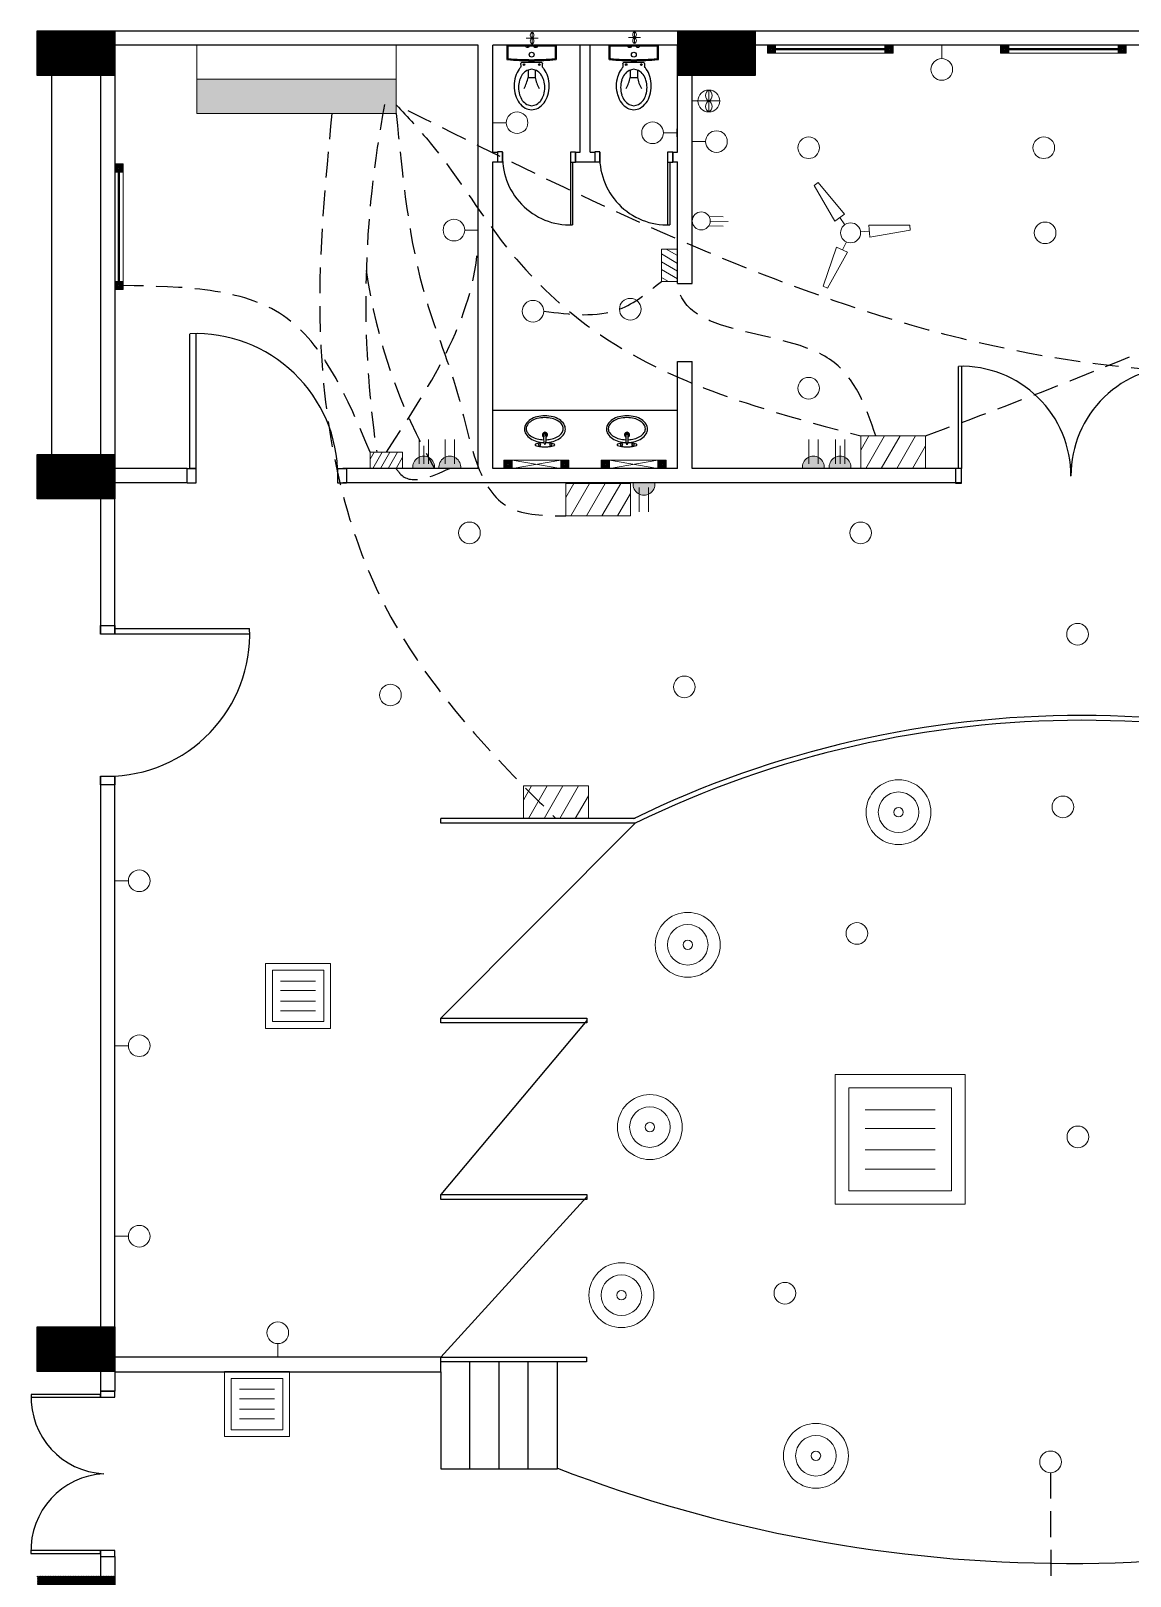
# Model space of a CAD drawing. Header units: inches. Extents: x 535 to 3103, y 2999 to 4393.
# Drawn here: x 2364.3 to 2635.5, y 4011.7 to 4392.8 of the extents above; entities that cross this region are included whole.
import ezdxf

# ---------------------------------------------------------------- set-up
doc = ezdxf.new("R2010")
doc.units = ezdxf.units.IN
doc.header["$MEASUREMENT"] = 0
doc.linetypes.add('HIDDEN', pattern=[9.525, 6.35, -3.175])
for name, color, linetype in [('ARQ-ALV', 3, 'Continuous'), ('Column', 6, 'Continuous'), ('Conduit', 11, 'Continuous'), ('Door', 130, 'Continuous'), ('Sofa Washroom', 8, 'Continuous'), ('Stage', 2, 'Continuous'), ('Stairs', 1, 'Continuous'), ('Wall', 3, 'Continuous'), ('Walls', 3, 'Continuous'), ('Washroom wall', 2, 'Continuous')]:
    doc.layers.add(name, color=color, linetype=linetype)
doc.layers.add('E. Fixture', color=6, linetype='Continuous', lineweight=20)
doc.layers.add('HATCH', color=251, linetype='Continuous', lineweight=5)
pattern_1 = [(45, (1045.01603, 21.92042), (-0.0883883476, 0.0883883476), [])]

# ---------------------------------------------------------------- blocks, each defined once
blk = doc.blocks.new('tu')
at = {"layer": 'E. Fixture'}
for p, q in [((27121.06, -3634.35), (27118.26, -3634.35)), ((27133.2, -3634.35), (27121.2, -3634.35)), ((27127.2, -3640.35), (27127.2, -3628.35))]:
    blk.add_line(p, q, dxfattribs=at)
blk.add_circle((27127.2, -3634.35), 6, dxfattribs=at)
for centre, start, end in [((27128.7, -3631.35), 116.56402, 243.43598), ((27128.7, -3637.35), 116.56402, 243.43598), ((27125.7, -3631.35), 296.56402, 63.43598), ((27125.7, -3637.35), 296.56402, 63.43598)]:
    blk.add_arc(centre, 3.35, start, end, dxfattribs=at)
blk = doc.blocks.new('14')
at = {"layer": 'E. Fixture'}
for p, q in [((26234, -3909.1), (26234, -3891.1)), ((26225, -3900.1), (26243, -3900.1))]:
    blk.add_line(p, q, dxfattribs=at)
for centre, start, end in [((26229.5, -3902.4), 26.564, 153.436), ((26229.5, -3897.9), 206.564, 333.436), ((26238.5, -3902.4), 26.564, 153.436), ((26238.5, -3897.9), 206.564, 333.436)]:
    blk.add_arc(centre, 5.03, start, end, dxfattribs=at)
blk = doc.blocks.new('oo')
at = {"layer": 'E. Fixture', "lineweight": 15}
for p, q in [((755.23, 589.1), (809.18, 589.1)), ((755.23, 589.03), (809.18, 589.03)), ((755.23, 588.97), (809.18, 588.97)), ((755.23, 588.9), (809.18, 588.9)), ((755.23, 588.77), (809.18, 588.77)), ((755.23, 588.63), (809.18, 588.63)), ((755.23, 588.57), (809.18, 588.57)), ((755.23, 588.5), (809.18, 588.5)), ((755.23, 588.43), (809.18, 588.43)), ((755.23, 588.43), (809.18, 588.43))]:
    blk.add_line(p, q, dxfattribs=at)
at = {"layer": 'E. Fixture', "color": 5, "lineweight": 15}
blk.add_lwpolyline([(751.23, 590.77), (813.18, 590.77), (813.18, 586.76), (751.23, 586.76), (751.23, 590.77)], dxfattribs=at)
at = {"layer": 'HATCH', "lineweight": 15}
for points in [[(751.23, 590.77), (755.23, 590.77), (755.23, 586.76), (751.23, 586.76)], [(751.56, 590.43), (754.89, 590.43), (754.89, 587.1), (751.56, 587.1)], [(751.89, 590.1), (754.56, 590.1), (754.56, 587.43), (751.89, 587.43)], [(752.23, 589.77), (754.23, 589.77), (754.23, 587.76), (752.23, 587.76)], [(752.56, 589.43), (753.89, 589.43), (753.89, 588.1), (752.56, 588.1)], [(752.89, 589.1), (753.56, 589.1), (753.56, 588.43), (752.89, 588.43)], [(813.18, 590.77), (809.18, 590.77), (809.18, 586.76), (813.18, 586.76)], [(812.85, 590.43), (809.51, 590.43), (809.51, 587.1), (812.85, 587.1)], [(812.52, 590.1), (809.85, 590.1), (809.85, 587.43), (812.52, 587.43)], [(812.18, 589.77), (810.18, 589.77), (810.18, 587.76), (812.18, 587.76)], [(811.85, 589.43), (810.52, 589.43), (810.52, 588.1), (811.85, 588.1)], [(811.52, 589.1), (810.85, 589.1), (810.85, 588.43), (811.52, 588.43)]]:
    blk.add_lwpolyline(points, close=True, dxfattribs=at)
blk = doc.blocks.new('S')
at = {"layer": 'E. Fixture'}
for p, q in [((27102.47, -3564.52), (27101.37, -3580.67)), ((27104.44, -3564.49), (27102.47, -3564.52)), ((27104.44, -3564.49), (27106.12, -3580.63)), ((27106.12, -3580.63), (27101.37, -3580.67)), ((27103.45, -3584.14), (27103.45, -3580.66)), ((27082.54, -3599.02), (27095.82, -3589.69)), ((27095.82, -3589.69), (27098.17, -3593.81)), ((27100.04, -3590.05), (27097.02, -3591.79)), ((27106.86, -3590.05), (27109.88, -3591.79)), ((27111.08, -3589.69), (27108.73, -3593.81)), ((27124.36, -3599.02), (27111.08, -3589.69)), ((27083.52, -3600.72), (27098.17, -3593.81)), ((27123.38, -3600.72), (27108.73, -3593.81)), ((27082.54, -3599.02), (27083.52, -3600.72)), ((27124.36, -3599.02), (27123.38, -3600.72))]:
    blk.add_line(p, q, dxfattribs=at)
blk.add_circle((27103.45, -3588.08), 3.94, dxfattribs=at)
blk = doc.blocks.new('15PLAV01')
for points in [[(-12.2, 1.77, 0.142413), (-11.37, -1.08, 0.107169), (-8.62, -3.86, 0.078677), (-4.85, -5.55, 0.066056), (0.01, -6.19, 0.066056), (4.87, -5.55, 0.078677), (8.64, -3.86, 0.107169), (11.39, -1.08, 0.142413), (12.22, 1.77, 0.142413), (11.39, 4.62, 0.107169), (8.64, 7.4, 0.078677), (4.87, 9.09, 0.058254), (0.59, 9.72, 0.058254)], [(-0.57, 9.72, 0.058254), (-4.85, 9.09, 0.078677), (-8.62, 7.4, 0.107169), (-11.37, 4.62, 0.142413), (-12.2, 1.77)], [(0.54, 9.94, 0.016127), (2.42, 10.04, 0.028693), (4.14, 10.28, 0.063192), (5.65, 10.78, 0.287816), (5.85, 11.1, 0.287816), (5.65, 11.42, 0.063192), (4.14, 11.93, 0.028693), (2.42, 12.17, 0.020666), (0.01, 12.27, 0.020666), (-2.4, 12.17, 0.028693), (-4.12, 11.93, 0.063192), (-5.63, 11.42, 0.287816), (-5.83, 11.1, 0.287816)], [(-5.83, 11.1, 0.287816), (-5.63, 10.78, 0.063192), (-4.12, 10.28, 0.028693), (-2.4, 10.04, 0.016127), (-0.52, 9.94, 0.016127)], [(-10.92, 1.51, 0.152986), (-10.2, -0.8, 0.106898), (-7.69, -3.14, 0.074008), (-4.31, -4.53, 0.060597), (0.12, -5.07, 0.060597), (4.54, -4.53, 0.074008), (7.92, -3.14, 0.106898), (10.43, -0.8, 0.152986), (11.16, 1.51, 0.152986), (10.43, 3.83, 0.106898), (7.92, 6.16, 0.074008), (4.54, 7.55, 0.05164), (0.77, 8.08, 0.05164)], [(-0.76, 8.07, 0.048749), (-4.31, 7.55, 0.074008), (-7.69, 6.16, 0.106898), (-10.2, 3.83, 0.152986), (-10.92, 1.51)]]:
    blk.add_lwpolyline(points, format="xyb")
blk.add_lwpolyline([(0.01, 10.84, 0.272053), (-0.21, 10.72, 0.070491), (-0.54, 9.86, 0.032887), (-0.7, 8.86, 0.023829), (-0.77, 7.47, 0.023829), (-0.7, 6.09, 0.032887), (-0.54, 5.09, 0.070491), (-0.21, 4.23, 0.272053), (0.01, 4.1, 0.272053), (0.23, 4.23, 0.070491), (0.56, 5.09, 0.032887), (0.72, 6.09, 0.023829), (0.79, 7.47, 0.023829), (0.72, 8.86, 0.032887), (0.56, 9.86, 0.070491), (0.23, 10.72, 0.272053)], format="xyb", close=True)
for centre in [(-3.57, 11.12), (3.25, 11.12)]:
    blk.add_circle(centre, 0.583)
for radius, start, end in [(1.51, 119.12506, 60.33404), (1.3, 123.61277, 55.736)]:
    blk.add_arc((0, 5.14), radius, start, end)
blk = doc.blocks.new('05')
at = {"layer": 'E. Fixture'}
blk.add_hatch(color=256, dxfattribs=at).paths.add_polyline_path([(27124.32, -3822.56), (27124.32, -3814.56, 1.138442)])
for p, q in [((27122.65, -3816.83), (27113.67, -3816.83)), ((27122.65, -3818.56), (27115.97, -3818.56)), ((27124.32, -3822.56), (27124.32, -3814.56)), ((27122.65, -3820.28), (27113.67, -3820.28))]:
    blk.add_line(p, q, dxfattribs=at)
blk.add_arc((27123.8, -3818.56), 4.03, 82.5917, 277.4083, dxfattribs=at)
blk = doc.blocks.new('10')
at = {"layer": 'E. Fixture'}
blk.add_hatch(color=256, dxfattribs=at).paths.add_polyline_path([(27132.13, -3831.38), (27132.13, -3823.38, 1.138442)])
for p, q in [((27132.13, -3831.38), (27132.13, -3823.38)), ((27130.46, -3825.65), (27121.48, -3825.65)), ((27130.46, -3829.1), (27121.48, -3829.1))]:
    blk.add_line(p, q, dxfattribs=at)
blk.add_arc((27131.61, -3827.38), 4.03, 82.5917, 277.4083, dxfattribs=at)
blk = doc.blocks.new('69582')
at = {"layer": 'HATCH'}
for p, q in [((1428.68, -3959.17), (1452.68, -3959.17)), ((1428.68, -3983.17), (1428.68, -3959.17)), ((1452.68, -3959.17), (1452.68, -3983.17)), ((1431.18, -3961.67), (1450.18, -3961.67)), ((1431.18, -3980.67), (1431.18, -3961.67)), ((1450.18, -3961.67), (1450.18, -3980.67)), ((1450.18, -3980.67), (1431.18, -3980.67)), ((1452.68, -3983.17), (1428.68, -3983.17))]:
    blk.add_line(p, q, dxfattribs=at)
blk = doc.blocks.new('L4')
at = {"layer": 'E. Fixture'}
for radius in [8, 8, 5, 1.17]:
    blk.add_circle((39232.56, 28184.17), radius, dxfattribs=at)
blk = doc.blocks.new('2')
at = {"layer": 'E. Fixture'}
blk.add_hatch(color=256, dxfattribs=at).paths.add_polyline_path([(27131.114, -3604.571), (27131.114, -3606.152), (27140.34, -3606.152), (27140.34, -3604.571)])
blk.add_line((27140.34, -3604.571), (27131.114, -3604.571), dxfattribs=at)
blk.add_lwpolyline([(27131.114, -3602.99), (27140.34, -3602.99), (27140.34, -3606.152), (27131.114, -3606.152), (27131.114, -3602.99)], dxfattribs=at)

msp = doc.modelspace()

# ---------------------------------------------------------------- hatches: boundary and pattern name
at = {"layer": 'Column'}
h = msp.add_hatch(dxfattribs=at)
h.set_pattern_fill('ANSI31', color=256)
h.set_pattern_definition(pattern_1)
h.paths.add_polyline_path([(2385.03, 4381.82), (2385.03, 4392.81), (2365.87, 4392.81), (2365.87, 4381.82)])
h.paths.add_polyline_path([(2385.03, 4277.36), (2385.03, 4288.35), (2365.87, 4288.35), (2365.87, 4277.36)])
h.paths.add_polyline_path([(2854.61, 4392.81), (2854.61, 4389.3), (2854.62, 4389.3), (2854.62, 4381.82), (2873.76, 4381.82), (2873.76, 4392.81)])
h.paths.add_polyline_path([(2854.74, 4288.71), (2854.74, 4277.72), (2873.89, 4277.72), (2873.89, 4288.71)])
h.paths.add_polyline_path([(2854.64, 4011.67), (2854.64, 4000.69), (2873.79, 4000.69), (2873.79, 4011.67)])
h.paths.add_polyline_path([(2854.62, 4073.15), (2854.62, 4062.16), (2873.77, 4062.16), (2873.77, 4073.15)])
h.paths.add_polyline_path([(2873.94, 3759.5), (2854.79, 3759.5), (2854.79, 3748.52), (2873.94, 3748.52)])
h.paths.add_polyline_path([(2873.76, 3558.15), (2854.62, 3558.15), (2854.62, 3550.74), (2854.6, 3547.16), (2873.76, 3547.16)])
h.paths.add_polyline_path([(2792.75, 3557.97), (2773.59, 3557.97), (2773.59, 3546.99), (2792.75, 3546.99)])
h.paths.add_polyline_path([(2694.18, 3557.97), (2675.03, 3557.97), (2675.03, 3546.99), (2694.18, 3546.99)])
h.paths.add_polyline_path([(2564.59, 3557.97), (2545.44, 3557.97), (2545.44, 3546.99), (2564.59, 3546.99)])
h.paths.add_polyline_path([(2466.2, 3547.14), (2466.2, 3550.74), (2466.25, 3558.13), (2447.09, 3558.13), (2447.09, 3547.14)])
h.paths.add_polyline_path([(2385.03, 3546.99), (2385.03, 3557.97), (2365.87, 3557.97), (2365.87, 3546.99)])
h.paths.add_polyline_path([(2365.94, 3748.52), (2385.04, 3748.52), (2385.04, 3759.5), (2365.94, 3759.5)])
h.paths.add_polyline_path([(2365.9, 4000.69), (2385.04, 4000.69), (2385.04, 4011.67), (2375.47, 4011.67), (2365.9, 4011.66)])
h.paths.add_polyline_path([(2385.03, 4062.16), (2385.03, 4073.15), (2365.88, 4073.15), (2365.88, 4062.16)])
h = msp.add_hatch(dxfattribs=at)
h.set_pattern_fill('ANSI31', color=256)
h.set_pattern_definition(pattern_1)
h.paths.add_polyline_path([(2543.01, 4392.81), (2523.86, 4392.81), (2523.86, 4381.82), (2543.01, 4381.82)])
h.paths.add_polyline_path([(2715.83, 4392.81), (2696.67, 4392.81), (2696.67, 4381.82), (2715.83, 4381.82)])
at = {"layer": 'E. Fixture', "lineweight": 5}
h = msp.add_hatch(dxfattribs=at)
h.set_pattern_fill('ANSI31', color=256, scale=13.334456, angle=105, style=0)
h.set_pattern_definition([(150, (-1195.3174, -31084.7761), (-0.8334035, -1.44349721), [])])
h.paths.add_polyline_path([(2523.83, 4331), (2523.83, 4339), (2519.83, 4339), (2519.83, 4331)])
h = msp.add_hatch(dxfattribs=at)
h.set_pattern_fill('ANSI31', color=256, scale=26.668912, angle=15, style=0)
h.set_pattern_definition([(60, (-68262.5516, 11723.188), (-2.88699442, 1.666807), [])])
h.paths.add_polyline_path([(2569, 4284.9), (2585, 4284.9), (2585, 4292.9), (2569, 4292.9)])
h = msp.add_hatch(dxfattribs=at)
h.set_pattern_fill('ANSI31', color=256, scale=13.334456, angle=15, style=0)
h.set_pattern_definition([(60, (-32967.7761, 8004.0426), (-1.44349721, 0.8334035), [])])
h.paths.add_polyline_path([(2448, 4284.9), (2456, 4284.9), (2456, 4288.9), (2448, 4288.9)])
h = msp.add_hatch(dxfattribs=at)
h.set_pattern_fill('ANSI31', color=256, scale=26.668912, angle=15, style=0)
h.set_pattern_definition([(60, (-68335.315, 11711.46), (-2.88699442, 1.666807), [])])
h.paths.add_polyline_path([(2496.24, 4273.17), (2512.24, 4273.17), (2512.24, 4281.17), (2496.24, 4281.17)])
h = msp.add_hatch(dxfattribs=at)
h.set_pattern_fill('ANSI31', color=256, scale=26.668912, angle=15, style=0)
h.set_pattern_definition([(60, (-68345.7355, 11636.857), (-2.88699442, 1.666807), [])])
h.paths.add_polyline_path([(2485.82, 4198.57), (2501.82, 4198.57), (2501.82, 4206.57), (2485.82, 4206.57)])

# ---------------------------------------------------------------- linework, layer by layer
at = {"layer": 'ARQ-ALV'}
msp.add_line((2402.83, 4281.3), (2402.83, 4284.9), dxfattribs=at)
at = {"layer": 'Column'}
for points in [[(2365.87, 4392.81), (2385.03, 4392.81), (2385.03, 4381.82), (2365.87, 4381.82)], [(2523.86, 4392.81), (2543.01, 4392.81), (2543.01, 4381.82), (2523.86, 4381.82)], [(2365.87, 4288.35), (2385.03, 4288.35), (2385.03, 4277.36), (2365.87, 4277.36)], [(2365.88, 4073.15), (2385.03, 4073.15), (2385.03, 4062.16), (2365.88, 4062.16)]]:
    msp.add_lwpolyline(points, close=True, dxfattribs=at)
at = {"layer": 'Conduit', "linetype": 'HIDDEN'}
msp.add_line((2615.83, 4037.18), (2617.05, 3493.74), dxfattribs=at)
for centre, radius, start, end in [((2704.28, 4326), 257.36, 169.095, 188.2886), ((2582, 4352.96), 136.33, 188.1175, 209.9478)]:
    msp.add_arc(centre, radius, start, end, dxfattribs=at)
for points in [[(2438.55, 4372.43), (2435.61, 4321.73), (2451.47, 4251.3), (2485.82, 4206.57), (2493.82, 4198.57)], [(2454.44, 4374.57), (2462.79, 4365.22), (2482.99, 4337.8), (2502.98, 4319.1), (2569, 4292.9)], [(2791.5, 4288.9), (2777.91, 4307.89), (2702.73, 4311.3), (2565.73, 4325.14), (2454.44, 4374.57)], [(2454.44, 4372.43), (2461.77, 4326.62), (2470.02, 4301.69), (2482.28, 4275.28), (2496.24, 4273.17)], [(2452, 4288.9), (2474.67, 4342.66), (2474.67, 4343.67), (2474.67, 4348.96)], [(2585, 4292.9), (2620.71, 4306.53), (2715.83, 4333.5), (2717.83, 4333.5)], [(2448, 4288.9), (2426.63, 4322.52), (2387.04, 4330)], [(2490.83, 4323.67), (2509.5, 4324.17), (2519.83, 4331)], [(2572.73, 4292.9), (2561.88, 4311.45), (2523.83, 4331), (2523.82, 4331.21)], [(2454.37, 4284.9), (2455.6, 4283.38), (2467.65, 4284.9)]]:
    msp.add_spline(points, degree=3, dxfattribs=at)
at = {"layer": 'Door'}
for p, q in [((2497.38, 4360.46), (2497.38, 4344.93)), ((2497.93, 4360.41), (2497.93, 4344.94)), ((2521.38, 4360.46), (2521.38, 4344.93)), ((2521.93, 4360.41), (2521.93, 4344.94)), ((2620.87, 4282.95), (2620.87, 4283.21))]:
    msp.add_line(p, q, dxfattribs=at)
for points in [[(2480.67, 4362.94), (2479.43, 4362.94), (2479.43, 4360.5), (2480.67, 4360.5)], [(2498.63, 4362.9), (2497.38, 4362.9), (2497.38, 4360.46), (2498.63, 4360.46)], [(2504.67, 4362.94), (2503.43, 4362.94), (2503.43, 4360.5), (2504.67, 4360.5)], [(2522.63, 4362.9), (2521.38, 4362.9), (2521.38, 4360.46), (2522.63, 4360.46)], [(2402.83, 4284.9), (2404.98, 4284.9), (2404.98, 4281.29), (2402.83, 4281.29)], [(2440.02, 4284.9), (2442.16, 4284.9), (2442.16, 4281.29), (2440.02, 4281.29)], [(2593.87, 4284.88), (2592.35, 4284.88), (2592.35, 4281.28), (2593.87, 4281.28)], [(2385.04, 4246.15), (2385.04, 4244.01), (2381.44, 4244.01), (2381.44, 4246.15)], [(2385.04, 4208.97), (2385.04, 4206.82), (2381.44, 4206.82), (2381.44, 4208.97)], [(2385.04, 4055.77), (2385.04, 4057.3), (2381.44, 4057.3), (2381.44, 4055.77)], [(2385.04, 4016.48), (2385.04, 4018.01), (2381.44, 4018.01), (2381.44, 4016.48)]]:
    msp.add_lwpolyline(points, close=True, dxfattribs=at)
for points in [[(2404.98, 4318.14), (2404.98, 4284.9), (2403.55, 4284.9), (2403.55, 4318.11)], [(2593.87, 4310.08), (2593.87, 4284.88), (2593.1, 4284.88), (2593.1, 4310.07)], [(2418.28, 4244.01), (2385.04, 4244.01), (2385.04, 4245.43), (2418.25, 4245.43)], [(2364.36, 4055.77), (2381.44, 4055.77), (2381.44, 4056.5), (2364.37, 4056.5)], [(2364.32, 4017.28), (2381.44, 4017.28), (2381.44, 4018.01), (2364.31, 4018.01)]]:
    msp.add_lwpolyline(points, dxfattribs=at)
for centre, radius, start, end in [((2497.38, 4361.68), 16.75, 175.9618, 271.893), ((2521.38, 4361.68), 16.75, 175.9618, 271.893), ((2404.98, 4283.1), 35.04, 0, 92.3291), ((2593.87, 4283.08), 27, 359.7257, 91.6279), ((2647.87, 4283.08), 27, 88.3842, 180), ((2383.24, 4244.01), 35.04, 270, 2.3291), ((2383.24, 4055.77), 18.88, 177.8055, 267.1235), ((2383.24, 4018.01), 18.93, 92.8693, 182.189)]:
    msp.add_arc(centre, radius, start, end, dxfattribs=at)
at = {"layer": 'E. Fixture', "lineweight": 5}
for p, q in [((2590.01, 4389.3), (2587.99, 4389.3)), ((2589, 4385.96), (2589, 4389.3)), ((2478.23, 4371.18), (2478.23, 4369.16)), ((2481.56, 4370.17), (2478.23, 4370.17)), ((2523.67, 4366.66), (2523.67, 4368.68)), ((2520.33, 4367.67), (2523.67, 4367.67)), ((2527.43, 4366.51), (2527.43, 4364.49)), ((2530.76, 4365.5), (2527.43, 4365.5)), ((2531.62, 4347.05), (2535.1, 4346.97)), ((2531.88, 4345.89), (2536.29, 4345.79)), ((2471.33, 4343.67), (2474.67, 4343.67)), ((2474.67, 4342.66), (2474.67, 4344.68)), ((2531.56, 4344.75), (2535.05, 4344.67)), ((2483, 4284.9), (2495, 4286.9)), ((2483, 4286.9), (2495, 4284.9)), ((2507, 4284.9), (2519, 4286.9)), ((2507, 4286.9), (2519, 4284.9)), ((2385.04, 4184.18), (2385.04, 4182.16)), ((2388.37, 4183.17), (2385.04, 4183.17)), ((2425.87, 4158.43), (2434.53, 4158.43)), ((2425.87, 4158.43), (2434.53, 4158.43)), ((2425.87, 4156.11), (2434.53, 4156.11)), ((2425.87, 4156.11), (2434.53, 4156.11)), ((2425.87, 4153.49), (2434.53, 4153.49)), ((2425.87, 4153.49), (2434.53, 4153.49)), ((2425.87, 4151.12), (2434.53, 4151.12)), ((2425.87, 4151.12), (2434.53, 4151.12)), ((2385.04, 4143.51), (2385.04, 4141.49)), ((2388.37, 4142.5), (2385.04, 4142.5)), ((2570.07, 4126.71), (2587.41, 4126.71)), ((2570.07, 4126.71), (2587.41, 4126.71)), ((2570.07, 4122.06), (2587.41, 4122.06)), ((2570.07, 4122.06), (2587.41, 4122.06)), ((2570.07, 4116.83), (2587.41, 4116.83)), ((2570.07, 4116.83), (2587.41, 4116.83)), ((2570.07, 4112.08), (2587.41, 4112.08)), ((2570.07, 4112.08), (2587.41, 4112.08)), ((2385.04, 4096.51), (2385.04, 4094.49)), ((2388.37, 4095.5), (2385.04, 4095.5)), ((2425.22, 4069.03), (2425.22, 4065.7)), ((2424.21, 4065.7), (2426.23, 4065.7)), ((2415.75, 4057.75), (2424.42, 4057.75)), ((2415.75, 4057.75), (2424.42, 4057.75)), ((2415.75, 4055.43), (2424.42, 4055.43)), ((2415.75, 4055.43), (2424.42, 4055.43)), ((2415.75, 4052.81), (2424.42, 4052.81)), ((2415.75, 4052.81), (2424.42, 4052.81)), ((2415.75, 4050.44), (2424.42, 4050.44)), ((2415.75, 4050.44), (2424.42, 4050.44))]:
    msp.add_line(p, q, dxfattribs=at)
for points in [[(2519.83, 4331), (2519.83, 4339), (2523.83, 4339), (2523.83, 4331)], [(2569, 4292.9), (2585, 4292.9), (2585, 4284.9), (2569, 4284.9)], [(2448, 4288.9), (2456, 4288.9), (2456, 4284.9), (2448, 4284.9)], [(2496.24, 4281.17), (2512.24, 4281.17), (2512.24, 4273.17), (2496.24, 4273.17)], [(2485.82, 4206.57), (2501.82, 4206.57), (2501.82, 4198.57), (2485.82, 4198.57)]]:
    msp.add_lwpolyline(points, close=True, dxfattribs=at)
at = {"layer": 'E. Fixture', "color": 252, "lineweight": 5}
for points in [[(2481, 4286.9), (2483, 4286.9), (2483, 4284.9), (2481, 4284.9)], [(2481.17, 4286.73), (2482.83, 4286.73), (2482.83, 4285.06), (2481.17, 4285.06)], [(2481.33, 4286.56), (2482.67, 4286.56), (2482.67, 4285.23), (2481.33, 4285.23)], [(2481.5, 4286.4), (2482.5, 4286.4), (2482.5, 4285.4), (2481.5, 4285.4)], [(2481.67, 4286.23), (2482.33, 4286.23), (2482.33, 4285.56), (2481.67, 4285.56)], [(2481.83, 4286.06), (2482.17, 4286.06), (2482.17, 4285.73), (2481.83, 4285.73)], [(2497, 4286.9), (2495, 4286.9), (2495, 4284.9), (2497, 4284.9)], [(2496.83, 4286.73), (2495.17, 4286.73), (2495.17, 4285.06), (2496.83, 4285.06)], [(2496.67, 4286.56), (2495.33, 4286.56), (2495.33, 4285.23), (2496.67, 4285.23)], [(2496.5, 4286.4), (2495.5, 4286.4), (2495.5, 4285.4), (2496.5, 4285.4)], [(2496.33, 4286.23), (2495.67, 4286.23), (2495.67, 4285.56), (2496.33, 4285.56)], [(2496.17, 4286.06), (2495.83, 4286.06), (2495.83, 4285.73), (2496.17, 4285.73)], [(2505, 4286.9), (2507, 4286.9), (2507, 4284.9), (2505, 4284.9)], [(2505.17, 4286.73), (2506.83, 4286.73), (2506.83, 4285.06), (2505.17, 4285.06)], [(2505.33, 4286.56), (2506.67, 4286.56), (2506.67, 4285.23), (2505.33, 4285.23)], [(2505.5, 4286.4), (2506.5, 4286.4), (2506.5, 4285.4), (2505.5, 4285.4)], [(2505.67, 4286.23), (2506.33, 4286.23), (2506.33, 4285.56), (2505.67, 4285.56)], [(2505.83, 4286.06), (2506.17, 4286.06), (2506.17, 4285.73), (2505.83, 4285.73)], [(2521, 4286.9), (2519, 4286.9), (2519, 4284.9), (2521, 4284.9)], [(2520.83, 4286.73), (2519.17, 4286.73), (2519.17, 4285.06), (2520.83, 4285.06)], [(2520.67, 4286.56), (2519.33, 4286.56), (2519.33, 4285.23), (2520.67, 4285.23)], [(2520.5, 4286.4), (2519.5, 4286.4), (2519.5, 4285.4), (2520.5, 4285.4)], [(2520.33, 4286.23), (2519.67, 4286.23), (2519.67, 4285.56), (2520.33, 4285.56)], [(2520.17, 4286.06), (2519.83, 4286.06), (2519.83, 4285.73), (2520.17, 4285.73)]]:
    msp.add_lwpolyline(points, close=True, dxfattribs=at)
for points in [[(2481, 4286.9), (2497, 4286.9), (2497, 4284.9), (2481, 4284.9), (2481, 4286.9)], [(2505, 4286.9), (2521, 4286.9), (2521, 4284.9), (2505, 4284.9), (2505, 4286.9)]]:
    msp.add_lwpolyline(points, dxfattribs=at)
at = {"layer": 'E. Fixture', "lineweight": 5}
for centre, radius in [((2589, 4383.3), 2.67), ((2484.23, 4370.17), 2.67), ((2517.67, 4367.67), 2.67), ((2533.43, 4365.5), 2.67), ((2556.17, 4364), 2.67), ((2614.17, 4364), 2.67), ((2468.67, 4343.67), 2.67), ((2529.66, 4345.95), 2.23), ((2614.5, 4343), 2.67), ((2488.17, 4323.67), 2.67), ((2512.17, 4324.17), 2.67), ((2556.17, 4304.67), 2.67), ((2472.5, 4269), 2.67), ((2569, 4269), 2.67), ((2622.5, 4244), 2.67), ((2453, 4229), 2.67), ((2525.5, 4231), 2.67), ((2618.89, 4201.4), 2.67), ((2391.04, 4183.17), 2.67), ((2568.07, 4170.19), 2.67), ((2391.04, 4142.5), 2.67), ((2622.57, 4120.02), 2.67), ((2391.04, 4095.5), 2.67), ((2550.31, 4081.46), 2.67), ((2425.22, 4071.7), 2.67), ((2615.83, 4039.85), 2.67)]:
    msp.add_circle(centre, radius, dxfattribs=at)
at = {"layer": 'Sofa Washroom'}
for p, q in [((2481.71, 4389.3), (2481.71, 4385.91)), ((2486.55, 4389.3), (2481.71, 4389.3)), ((2481.96, 4389.04), (2481.96, 4386.09)), ((2486.4, 4389.04), (2481.96, 4389.04)), ((2482.31, 4389.3), (2482.31, 4389.04)), ((2482.79, 4389.3), (2482.79, 4389.04)), ((2485.19, 4389.3), (2485.19, 4389.04)), ((2485.67, 4389.3), (2485.67, 4389.04)), ((2486.6, 4388.7), (2486.4, 4389.04)), ((2486.76, 4388.95), (2486.55, 4389.3)), ((2487.04, 4388.7), (2486.6, 4388.7)), ((2486.89, 4388.95), (2486.76, 4388.95)), ((2487.1, 4389.3), (2486.89, 4388.95)), ((2487.25, 4389.04), (2487.04, 4388.7)), ((2488.56, 4389.3), (2487.1, 4389.3)), ((2488.41, 4389.04), (2487.25, 4389.04)), ((2488.61, 4388.7), (2488.41, 4389.04)), ((2488.77, 4388.95), (2488.56, 4389.3)), ((2489.05, 4388.7), (2488.61, 4388.7)), ((2488.89, 4388.95), (2488.77, 4388.95)), ((2489.1, 4389.3), (2488.89, 4388.95)), ((2489.26, 4389.04), (2489.05, 4388.7)), ((2493.95, 4389.3), (2489.1, 4389.3)), ((2493.69, 4389.04), (2489.26, 4389.04)), ((2489.99, 4389.3), (2489.99, 4389.04)), ((2490.47, 4389.3), (2490.47, 4389.04)), ((2492.87, 4389.3), (2492.87, 4389.04)), ((2493.35, 4389.3), (2493.35, 4389.04)), ((2493.69, 4386.09), (2493.69, 4389.04)), ((2493.95, 4385.91), (2493.95, 4389.3)), ((2506.91, 4389.3), (2506.91, 4385.91)), ((2511.75, 4389.3), (2506.91, 4389.3)), ((2507.16, 4389.04), (2507.16, 4386.09)), ((2511.6, 4389.04), (2507.16, 4389.04)), ((2507.51, 4389.3), (2507.51, 4389.04)), ((2507.99, 4389.3), (2507.99, 4389.04)), ((2510.39, 4389.3), (2510.39, 4389.04)), ((2510.87, 4389.3), (2510.87, 4389.04)), ((2511.8, 4388.7), (2511.6, 4389.04)), ((2511.96, 4388.95), (2511.75, 4389.3)), ((2512.24, 4388.7), (2511.8, 4388.7)), ((2512.09, 4388.95), (2511.96, 4388.95)), ((2512.3, 4389.3), (2512.09, 4388.95)), ((2512.45, 4389.04), (2512.24, 4388.7)), ((2513.76, 4389.3), (2512.3, 4389.3)), ((2513.61, 4389.04), (2512.45, 4389.04)), ((2513.81, 4388.7), (2513.61, 4389.04)), ((2513.97, 4388.95), (2513.76, 4389.3)), ((2514.25, 4388.7), (2513.81, 4388.7)), ((2514.09, 4388.95), (2513.97, 4388.95)), ((2514.3, 4389.3), (2514.09, 4388.95)), ((2514.46, 4389.04), (2514.25, 4388.7)), ((2519.15, 4389.3), (2514.3, 4389.3)), ((2518.89, 4389.04), (2514.46, 4389.04)), ((2515.19, 4389.3), (2515.19, 4389.04)), ((2515.67, 4389.3), (2515.67, 4389.04)), ((2518.07, 4389.3), (2518.07, 4389.04)), ((2518.55, 4389.3), (2518.55, 4389.04)), ((2518.89, 4386.09), (2518.89, 4389.04)), ((2519.15, 4385.91), (2519.15, 4389.3)), ((2485.38, 4385.13), (2490.27, 4385.13)), ((2487.84, 4383.36), (2486.65, 4383.04)), ((2486.94, 4383.12), (2486.94, 4381.34)), ((2487.18, 4385.46), (2487.83, 4385.46)), ((2487.18, 4385.41), (2487.18, 4385.46)), ((2487.83, 4385.41), (2487.18, 4385.41)), ((2487.23, 4385.12), (2487.23, 4385.41)), ((2487.83, 4385.46), (2488.47, 4385.46)), ((2488.47, 4385.41), (2487.83, 4385.41)), ((2489.03, 4383.04), (2487.84, 4383.36)), ((2488.42, 4385.12), (2488.42, 4385.41)), ((2488.47, 4385.46), (2488.47, 4385.41)), ((2488.72, 4383.12), (2488.72, 4381.34)), ((2510.58, 4385.13), (2515.47, 4385.13)), ((2513.04, 4383.36), (2511.85, 4383.04)), ((2512.14, 4383.12), (2512.14, 4381.34)), ((2512.38, 4385.46), (2513.03, 4385.46)), ((2512.38, 4385.41), (2512.38, 4385.46)), ((2513.03, 4385.41), (2512.38, 4385.41)), ((2512.43, 4385.12), (2512.43, 4385.41)), ((2513.03, 4385.46), (2513.67, 4385.46)), ((2513.67, 4385.41), (2513.03, 4385.41)), ((2514.23, 4383.04), (2513.04, 4383.36)), ((2513.62, 4385.12), (2513.62, 4385.41)), ((2513.67, 4385.46), (2513.67, 4385.41)), ((2513.92, 4383.12), (2513.92, 4381.34)), ((2486.94, 4381.34), (2488.72, 4381.34)), ((2512.14, 4381.34), (2513.92, 4381.34)), ((2486.65, 4374.67), (2487.84, 4374.35)), ((2487.84, 4374.35), (2489.03, 4374.67)), ((2511.85, 4374.67), (2513.04, 4374.35)), ((2513.04, 4374.35), (2514.23, 4374.67)), ((2478.23, 4299.3), (2523.83, 4299.3))]:
    msp.add_line(p, q, dxfattribs=at)
for centre, radius in [((2487.83, 4386.94), 0.601), ((2513.03, 4386.94), 0.601), ((2485.95, 4384.51), 0.195), ((2489.71, 4384.51), 0.195), ((2511.15, 4384.51), 0.195), ((2514.91, 4384.51), 0.195)]:
    msp.add_circle(centre, radius, dxfattribs=at)
for centre, radius, start, end in [((2481.89, 4385.91), 0.186, 180, 264.8804), ((2487.84, 4452.3), 66.84, 264.8804, 269.9876), ((2482.1, 4386.09), 0.132, 180, 265.0402), ((2487.84, 4452.3), 66.59, 265.0402, 269.9876), ((2489.69, 4379.79), 6.1, 143.6955, 163.0739), ((2488.55, 4380.63), 4.69, 135.6181, 143.6955), ((2485.83, 4384.61), 0.684, 130.5049, 168.4292), ((2482.76, 4384.2), 2.46, 353.0584, 12.653), ((2488.42, 4379.95), 3.56, 119.7873, 144.1094), ((2487.81, 4452.3), 66.59, 270.0124, 274.9598), ((2487.81, 4452.3), 66.84, 270.0124, 275.1196), ((2487.26, 4379.95), 3.56, 35.8906, 60.2127), ((2489.83, 4384.61), 0.684, 11.5708, 49.4951), ((2492.9, 4384.2), 2.46, 167.347, 186.9416), ((2487.11, 4380.63), 4.69, 36.3045, 44.3819), ((2485.97, 4379.79), 6.1, 16.9261, 36.3045), ((2493.56, 4386.09), 0.132, 274.9598, 360), ((2493.76, 4385.91), 0.186, 275.1196, 0), ((2507.09, 4385.91), 0.186, 180, 264.8804), ((2513.04, 4452.3), 66.84, 264.8804, 269.9876), ((2507.3, 4386.09), 0.132, 180, 265.0402), ((2513.04, 4452.3), 66.59, 265.0402, 269.9876), ((2514.89, 4379.79), 6.1, 143.6955, 163.0739), ((2513.75, 4380.63), 4.69, 135.6181, 143.6955), ((2511.03, 4384.61), 0.684, 130.5049, 168.4292), ((2507.96, 4384.2), 2.46, 353.0584, 12.653), ((2513.62, 4379.95), 3.56, 119.7873, 144.1094), ((2513.01, 4452.3), 66.59, 270.0124, 274.9598), ((2513.01, 4452.3), 66.84, 270.0124, 275.1196), ((2512.46, 4379.95), 3.56, 35.8906, 60.2127), ((2515.03, 4384.61), 0.684, 11.5708, 49.4951), ((2518.1, 4384.2), 2.46, 167.347, 186.9416), ((2512.31, 4380.63), 4.69, 36.3045, 44.3819), ((2511.17, 4379.79), 6.1, 16.9261, 36.3045), ((2518.76, 4386.09), 0.132, 274.9598, 360), ((2518.96, 4385.91), 0.186, 275.1196, 0), ((2491.48, 4379.25), 7.98, 163.0739, 180), ((2491.48, 4379.25), 7.98, 180, 196.9261), ((2490.78, 4378.86), 6.2, 163.3146, 180), ((2489.33, 4379.29), 4.69, 144.1094, 163.3146), ((2478.21, 4382.92), 8.87, 330.7938, 349.7757), ((2497.45, 4382.92), 8.87, 190.2243, 209.2062), ((2486.34, 4379.29), 4.69, 16.6854, 35.8906), ((2484.89, 4378.86), 6.2, 0, 16.6854), ((2484.17, 4379.25), 7.98, 0, 16.9261), ((2484.17, 4379.25), 7.98, 343.0739, 0), ((2516.68, 4379.25), 7.98, 163.0739, 180), ((2516.68, 4379.25), 7.98, 180, 196.9261), ((2515.98, 4378.86), 6.2, 163.3146, 180), ((2514.53, 4379.29), 4.69, 144.1094, 163.3146), ((2503.41, 4382.92), 8.87, 330.7938, 349.7757), ((2522.65, 4382.92), 8.87, 190.2243, 209.2062), ((2511.54, 4379.29), 4.69, 16.6854, 35.8906), ((2510.09, 4378.86), 6.2, 0, 16.6854), ((2509.37, 4379.25), 7.98, 0, 16.9261), ((2509.37, 4379.25), 7.98, 343.0739, 0), ((2489.69, 4378.7), 6.1, 196.9261, 216.3045), ((2490.78, 4378.86), 6.2, 180, 196.6854), ((2489.33, 4378.42), 4.69, 196.6854, 215.8906), ((2488.42, 4377.76), 3.56, 215.8906, 240.2127), ((2487.26, 4377.76), 3.56, 299.7873, 324.1094), ((2486.34, 4378.42), 4.69, 324.1094, 343.3146), ((2484.89, 4378.86), 6.2, 343.3146, 0), ((2485.97, 4378.7), 6.1, 323.6955, 343.0739), ((2514.89, 4378.7), 6.1, 196.9261, 216.3045), ((2515.98, 4378.86), 6.2, 180, 196.6854), ((2514.53, 4378.42), 4.69, 196.6854, 215.8906), ((2513.62, 4377.76), 3.56, 215.8906, 240.2127), ((2512.46, 4377.76), 3.56, 299.7873, 324.1094), ((2511.54, 4378.42), 4.69, 324.1094, 343.3146), ((2510.09, 4378.86), 6.2, 343.3146, 0), ((2511.17, 4378.7), 6.1, 323.6955, 343.0739), ((2488.55, 4377.86), 4.69, 216.3045, 240.5861), ((2487.83, 4376.58), 3.22, 240.5861, 270), ((2487.83, 4376.58), 3.22, 270, 299.4139), ((2487.11, 4377.86), 4.69, 299.4139, 323.6955), ((2513.75, 4377.86), 4.69, 216.3045, 240.5861), ((2513.03, 4376.58), 3.22, 240.5861, 270), ((2513.03, 4376.58), 3.22, 270, 299.4139), ((2512.31, 4377.86), 4.69, 299.4139, 323.6955)]:
    msp.add_arc(centre, radius, start, end, dxfattribs=at)
at = {"layer": 'Stage'}
for p, q in [((2513.37, 4198.57), (2465.44, 4198.57)), ((2513.37, 4197.37), (2465.44, 4197.37)), ((2513.37, 4198.57), (2486.65, 4198.57)), ((2507.36, 4198.57), (2486.65, 4198.57)), ((2513.37, 4197.37), (2486.65, 4197.37)), ((2507.36, 4197.37), (2486.65, 4197.37))]:
    msp.add_line(p, q, dxfattribs=at)
for points in [[(2465.44, 4149.31), (2501.44, 4149.31), (2501.44, 4148.11), (2465.44, 4148.11)], [(2465.44, 4105.8), (2501.44, 4105.8), (2501.44, 4104.6), (2465.44, 4104.6)], [(2465.4, 4065.7), (2501.4, 4065.7), (2501.4, 4064.5), (2465.4, 4064.5)]]:
    msp.add_lwpolyline(points, close=True, dxfattribs=at)
for centre, radius, start, end in [((2623.54, 3971.11), 252.85, 64.0642, 115.9358), ((2623.54, 3971.04), 251.72, 64.0424, 115.9576)]:
    msp.add_arc(centre, radius, start, end, dxfattribs=at)
at = {"layer": 'Stairs', "ltscale": 3}
for p, q in [((2472.6, 4038.1), (2472.6, 4064.5)), ((2479.8, 4038.1), (2479.8, 4064.5)), ((2487, 4038.1), (2487, 4064.5)), ((2494.2, 4038.1), (2494.2, 4064.5)), ((2465.4, 4062.1), (2465.4, 4038.1)), ((2465.4, 4038.1), (2472.6, 4038.1)), ((2472.6, 4038.1), (2479.8, 4038.1)), ((2479.8, 4038.1), (2487, 4038.1)), ((2487, 4038.1), (2494.2, 4038.1))]:
    msp.add_line(p, q, dxfattribs=at)
at = {"layer": 'Wall'}
for p, q in [((2385.03, 4392.81), (2523.86, 4392.81)), ((2543.01, 4392.81), (2696.67, 4392.81)), ((2513.37, 4197.37), (2465.44, 4149.31)), ((2501.44, 4148.71), (2465.44, 4105.8)), ((2501.44, 4105.2), (2465.4, 4065.7))]:
    msp.add_line(p, q, dxfattribs=at)
at = {"layer": 'Wall', "ltscale": 3}
for p, q in [((2474.63, 4284.9), (2474.63, 4389.3)), ((2478.23, 4362.9), (2478.23, 4389.3)), ((2499.83, 4362.9), (2499.83, 4389.3)), ((2502.23, 4362.9), (2502.23, 4389.3)), ((2523.83, 4362.9), (2523.83, 4389.3)), ((2527.43, 4330.5), (2527.43, 4381.82)), ((2478.23, 4362.9), (2479.43, 4362.9)), ((2478.23, 4284.9), (2478.23, 4360.5)), ((2478.23, 4360.5), (2479.43, 4360.5)), ((2479.43, 4362.9), (2479.43, 4360.5)), ((2479.43, 4362.9), (2479.43, 4360.5)), ((2479.43, 4362.9), (2479.43, 4360.5)), ((2498.63, 4362.9), (2499.83, 4362.9)), ((2498.63, 4362.9), (2498.63, 4360.5)), ((2498.63, 4360.5), (2503.43, 4360.5)), ((2502.23, 4362.9), (2503.43, 4362.9)), ((2502.23, 4362.9), (2503.43, 4362.9)), ((2503.43, 4362.9), (2503.43, 4360.5)), ((2503.43, 4362.9), (2503.43, 4360.5)), ((2503.43, 4362.9), (2503.43, 4360.5)), ((2522.63, 4362.9), (2523.83, 4362.9)), ((2522.63, 4362.9), (2522.63, 4360.5)), ((2522.63, 4362.9), (2523.83, 4362.9)), ((2522.63, 4360.5), (2523.83, 4360.5)), ((2523.83, 4330.5), (2523.83, 4360.5)), ((2523.83, 4330.5), (2527.43, 4330.5)), ((2523.83, 4284.9), (2523.83, 4311.3)), ((2523.83, 4311.3), (2527.43, 4311.3)), ((2527.43, 4284.9), (2527.43, 4311.3)), ((2478.23, 4284.9), (2478.23, 4299.3)), ((2402.83, 4284.9), (2385.04, 4284.9)), ((2474.63, 4284.9), (2441.23, 4284.9)), ((2523.83, 4284.9), (2478.23, 4284.9)), ((2593.87, 4284.9), (2527.43, 4284.9)), ((2402.83, 4281.3), (2385.04, 4281.3)), ((2385.04, 4244.01), (2385.04, 4281.3)), ((2593.87, 4281.3), (2441.23, 4281.3)), ((2385.04, 4065.7), (2385.04, 4209.01))]:
    msp.add_line(p, q, dxfattribs=at)
for points in [[(2474.63, 4389.3), (2385.04, 4389.3)], [(2385.04, 4389.3), (2385.04, 4284.9)], [(2523.83, 4389.3), (2478.23, 4389.3)], [(2696.67, 4389.3), (2543.01, 4389.3)], [(2369.44, 4288.35), (2369.44, 4381.82)], [(2381.44, 4381.82), (2381.44, 4288.35)], [(2381.44, 4277.36), (2381.44, 4244.01)], [(2381.44, 4208.97), (2381.44, 4073.15)], [(2385.04, 4062.1), (2465.4, 4062.1), (2465.4, 4065.7), (2385.04, 4065.7)], [(2381.44, 4062.1), (2381.44, 4057.3)], [(2385.04, 4062.1), (2385.04, 4057.3)], [(2381.44, 4016.48), (2381.44, 4011.68)], [(2385.04, 4016.48), (2385.04, 3550.74)]]:
    msp.add_lwpolyline(points, dxfattribs=at)
at = {"layer": 'Walls'}
for p, q in [((2381.44, 4057.3), (2385.04, 4057.3)), ((2381.44, 4016.48), (2385.04, 4016.48))]:
    msp.add_line(p, q, dxfattribs=at)
at = {"layer": 'Washroom wall', "ltscale": 3}
msp.add_line((2465.44, 4197.37), (2465.44, 4198.57), dxfattribs=at)
msp.add_arc((2620.56, 4366.41), 351.61, 248.9369, 290.8064, dxfattribs=at)

# ---------------------------------------------------------------- block references
at = {"lineweight": 5, "xscale": 0.5, "yscale": 0.5, "zscale": 0.5}
for p in [(2170.4, 4093.91), (2227.9, 4093.91)]:
    msp.add_blockref('oo', p, dxfattribs=at)
at = {"lineweight": 5, "xscale": 0.5, "yscale": 0.5, "zscale": 0.5, "rotation": 90}
msp.add_blockref('oo', (2680.42, 3953.39), dxfattribs=at)
at = {"layer": 'E. Fixture', "lineweight": 5}
for name, p, xscale, yscale, zscale, rotation in [('14', (3125.12, 8676.89), 0.1633701471540731, 0.1633701471540731, 0.1633701471540731, 270), ('14', (3150.38, 8677), 0.1633701471540731, 0.1633701471540731, 0.1633701471540731, 270), ('S', (16985.35, -4829.08), 0.6250526276705225, 0.6250526276671735, 0.6250526276669662, 155.0800922591944), ('05', (5007.12, 22369.3), 0.6667228028454701, 0.6667228028436512, 0.6667228028454701, 270), ('10', (5019.45, 22374.51), 0.6667228028454701, 0.6667228028436512, 0.6667228028454701, 270), ('10', (5109.13, 22374.51), 0.6667228028454701, 0.6667228028436512, 0.6667228028454701, 270), ('05', (5109.84, 22369.3), 0.6667228028454701, 0.6667228028436512, 0.6667228028454701, 270), ('10', (-36.27, -13808.31), 0.6667228028454701, 0.6667228028436512, 0.6667228028454701, 89.99999999999999)]:
    msp.add_blockref(name, p, dxfattribs=dict(at, xscale=xscale, yscale=yscale, zscale=zscale, rotation=rotation))
for name, p, xscale, yscale, zscale in [('2', (-142306.23, 23606.86), 5.333782422763761, 5.333782422749209, 5.333782422758111), ('tu', (-9695.34, 6013.61), 0.4507240284477316, 0.4507240284465019, 0.4507240284477316)]:
    msp.add_blockref(name, p, dxfattribs=dict(at, xscale=xscale, yscale=yscale, zscale=zscale))
for p in [(-36654.22, -23984.08), (-36706.22, -24016.78), (-36715.56, -24061.74), (-36722.58, -24103.2), (-36674.6, -24142.82)]:
    msp.add_blockref('L4', p, dxfattribs=at)
at = {"layer": 'HATCH', "lineweight": 5}
for p, xscale, yscale, zscale in [((1469.67, 6802.45), 0.6667228028454701, 0.6667228028436512, 0.6667228028454701), ((1469.67, 6802.45), 0.6667228028454701, 0.6667228028436512, 0.6667228028454701), ((657.67, 9414.74), 1.33344560569094, 1.333445605687302, 1.333445605689528), ((657.67, 9414.74), 1.33344560569094, 1.333445605687302, 1.333445605689528), ((1459.55, 6701.77), 0.6667228028454701, 0.6667228028436512, 0.6667228028454701), ((1459.55, 6701.77), 0.6667228028454701, 0.6667228028436512, 0.6667228028454701)]:
    msp.add_blockref('69582', p, dxfattribs=dict(at, xscale=xscale, yscale=yscale, zscale=zscale))
at = {"layer": 'Sofa Washroom', "xscale": 0.41472, "yscale": 0.41472, "zscale": 0.41472, "rotation": 180}
for p in [(2491.1, 4295.32), (2511.36, 4295.32)]:
    msp.add_blockref('15PLAV01', p, dxfattribs=at)

doc.saveas('drawing.dxf')
